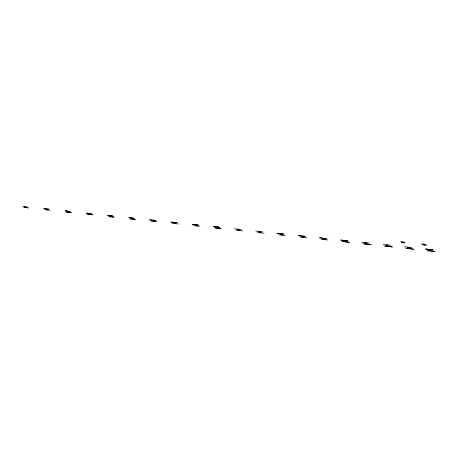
<?xml version="1.0" encoding="UTF-8"?>
<svg xmlns="http://www.w3.org/2000/svg" width="458" height="458" viewBox="0 0 458 458"><rect width="100%" height="100%" fill="white"/><g stroke="black" fill="none" stroke-linecap="round" stroke-linejoin="round"><path stroke-width="0.69" d="M259.417 231.519L259.795 231.508M260.333 232.721L259.995 232.716M302.91 237.238L302.572 237.25M46.498 208.98L48.88 209.209L43.722 208.625L46.241 208.963L47.071 209.924M89.138 213.52L91.526 213.749L86.264 213.136L88.812 213.491L89.854 214.418M89.848 214.447L87.455 214.224L92.716 214.831L90.174 214.476L89.127 213.548M110.452 215.787L112.845 216.016L107.533 215.392C109.181 214.418 113.836 218.117 108.809 216.554L114.048 217.109L111.494 216.749L110.441 215.815M174.252 222.508L177.172 222.788L170.845 222.067L173.92 222.474L174.916 223.596M217.682 228.124L214.773 227.838L221.203 228.588C219.17 229.796 213.68 225.29 219.731 227.248L213.382 226.573L216.457 226.996L217.705 228.09M238.108 229.246L238.475 229.24M239.065 230.454L238.744 230.454M280.754 233.78L283.84 234.067L276.987 233.271L280.285 233.735L281.653 234.925M281.636 234.977L281.275 234.983M323.405 238.32L326.48 238.601L319.518 237.776L322.833 238.263L324.201 239.454M324.172 239.511L323.852 239.517M344.737 240.587L347.828 240.874L340.769 240.032L344.107 240.53L345.469 241.715M345.441 241.772L342.361 241.481L349.42 242.328L346.082 241.83L344.719 240.645M365.862 242.763L366.228 242.757M366.915 244.125L363.434 243.793L371.095 244.675L367.39 244.166L365.845 242.814M387.193 245.036L387.554 245.03M388.201 246.387L384.709 246.061L392.426 246.954L388.693 246.427L387.176 245.087M408.519 247.303L408.88 247.297M409.458 248.654L405.988 248.322L413.763 249.232L410.042 248.705L408.502 247.354M429.844 249.57L433.32 249.896L425.493 248.969L429.238 249.518L430.766 250.864L427.388 250.698L435.1 251.516L431.373 250.978L429.827 249.621M196.242 225.868L195.2 224.741L192.114 224.317L198.491 225.055L195.595 224.764L197.083 225.954M25.545 206.81L26.158 207.583L28.282 207.892L23.879 207.371L25.854 207.554L24.721 206.724M241.2 229.532L234.513 228.823M407.448 247.143L409.492 248.597M386.18 244.881L388.212 246.335M364.906 242.62L366.944 244.068M258.518 231.37L260.379 232.658M237.238 229.109L239.093 230.397M325.22 239.66L323.388 238.372M303.889 237.387L302.08 236.053L305.165 236.334L298.255 235.526L301.564 236.002L302.921 237.187M282.563 235.12L280.737 233.832M261.272 232.853L259.411 231.565M239.918 230.58L238.091 229.298M423.226 244.12L424.371 244.921M402.015 241.933L402.971 242.603L401.403 242.465L404.929 242.872L403.252 242.631L402.571 242.047M424.927 245.036L423.776 244.234M175.74 223.681L174.246 222.536M154.409 221.414L152.938 220.229L155.852 220.521L149.577 219.811L152.623 220.201L153.865 221.3M47.844 210.01L46.487 209.014M425.722 244.349L421.463 243.931M426.684 245.225L422.425 244.807M411.897 247.532L404.334 246.81M404.093 242.116L400.664 241.79M390.588 245.282L383.054 244.549M369.28 243.021L361.774 242.288M327.968 239.952L321.213 239.316M306.642 237.679L299.916 237.038M285.323 235.418L278.624 234.765M262.457 231.742L255.787 231.084M263.997 233.145L257.333 232.487M242.677 230.872L236.042 230.214M199.797 226.246L193.568 225.639M178.477 223.973L172.277 223.367M157.157 221.706L150.985 221.094M50.014 210.239L44.947 209.735M27.245 206.947L22.957 206.535M67.83 211.252L68.866 212.214L71.385 212.552L66.233 212.008C71.236 213.663 66.553 209.804 64.996 210.88L70.206 211.481L67.858 211.247M131.755 218.042L132.814 219.027L135.356 219.382L130.118 218.821C135.133 220.43 130.444 216.617 128.83 217.653L134.142 218.277L131.772 218.042"/></g></svg>
